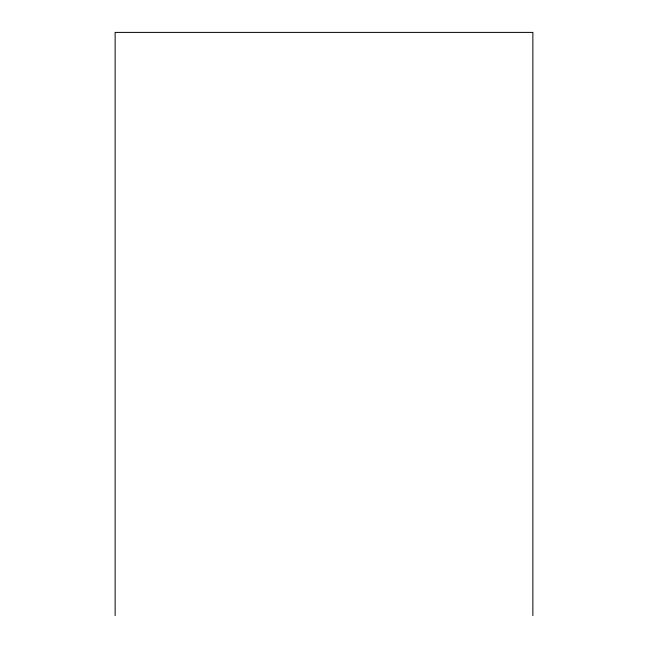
<?xml version="1.0" encoding="UTF-8"?>
<svg xmlns="http://www.w3.org/2000/svg" width="648" height="648" viewBox="0 0 648 648"><rect width="100%" height="100%" fill="white"/><g stroke="black" fill="none" stroke-linecap="round" stroke-linejoin="round"><path stroke-width="0.97" d="M532.867 615.6L532.867 32.4L115.133 32.4L115.133 615.6"/></g></svg>
